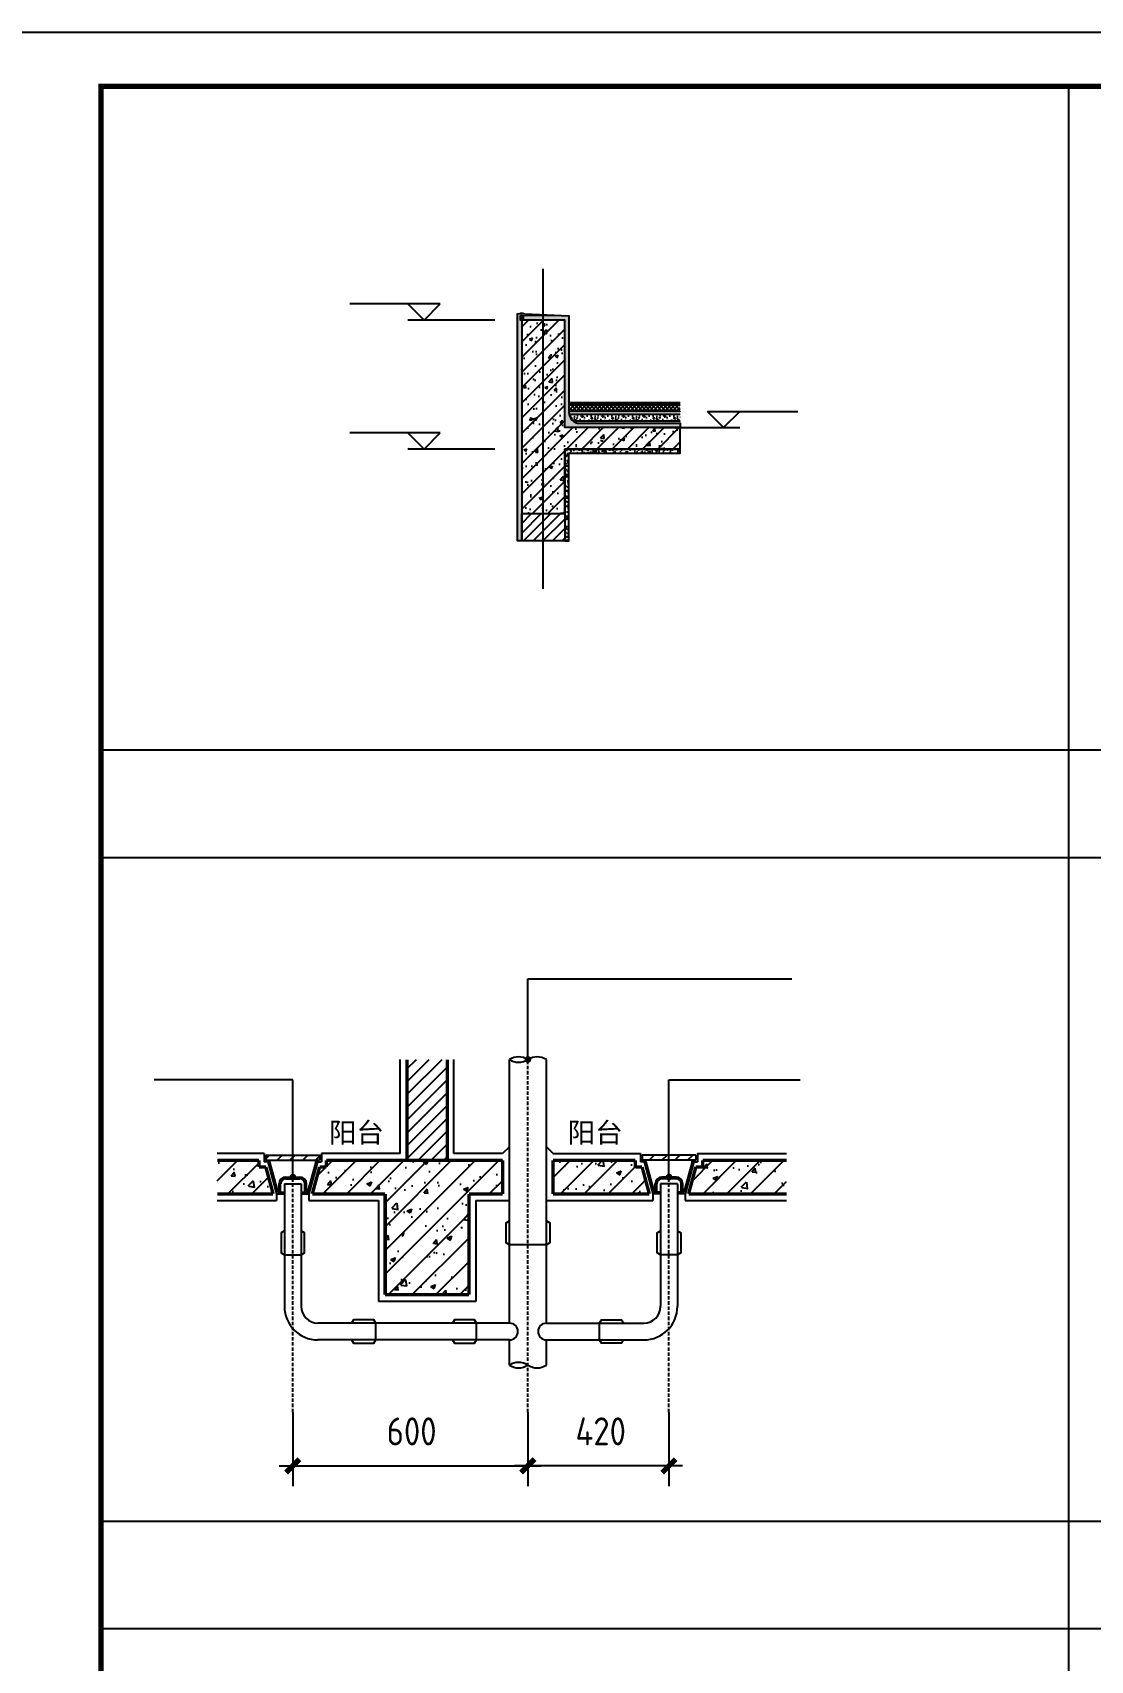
# Model space of a CAD drawing. Extents: x -737978 to 768813, y -372247 to 1140308.
# Drawn here: x -565880 to -560960, y -331386 to -323813 of the extents above; entities that cross this region are included whole.
import ezdxf

# ---------------------------------------------------------------- set-up
doc = ezdxf.new("R2010")
doc.units = 0
doc.header["$LTSCALE"] = 10
doc.header["$MEASUREMENT"] = 0
doc.linetypes.add('DOTE', pattern=[2.42, 2, -0.2, 0.02, -0.2])
doc.linetypes.add('HIDDEN', pattern=[9.525, 6.35, -3.175])
doc.layers.get('0').update_dxf_attribs({"linetype": 'CONTINUOUS'})
for name, color, linetype in [('0-SECT-剖面看线', 253, 'CONTINUOUS'), ('8', 8, 'CONTINUOUS'), ('DIM_ELEV', 3, 'CONTINUOUS'), ('J-AXIS-轴线', 8, 'DOTE'), ('J-COLU-梁柱', 30, 'CONTINUOUS'), ('J-SECT-墙体', 7, 'CONTINUOUS'), ('PUB_DIM', 3, 'CONTINUOUS'), ('PUB_TITLE', 4, 'CONTINUOUS'), ('WALL', 9, 'CONTINUOUS'), ('图案填充', 8, 'CONTINUOUS'), ('填充', 8, 'CONTINUOUS'), ('墙体', 7, 'CONTINUOUS'), ('标注文字', 7, 'CONTINUOUS'), ('轴线', 8, 'DOTE')]:
    doc.layers.add(name, color=color, linetype=linetype)
doc.styles.get("Standard").update_dxf_attribs({"font": 'GBENOR', "bigfont": 'GBCBIG'})
pattern_1 = [(45, (-2286198.4, 1025317.33), (-47.7297077, 47.7297077), [])]

# ---------------------------------------------------------------- blocks, each defined once
blk = doc.blocks.new('_ArchTick')
at = {"color": 0, "linetype": 'ByBlock', "const_width": 0.4}
blk.add_lwpolyline([(-0.5, -0.5), (0.5, 0.5)], dxfattribs=at)
blk = doc.blocks.new('A$C1ED313BF')
at = {"layer": '图案填充'}
h = blk.add_hatch(dxfattribs=at)
h.set_pattern_fill('ANSI31', color=8, scale=540, style=0)
h.set_pattern_definition(pattern_1)
h.paths.add_polyline_path([(2180, 3175), (1880, 3175), (1880, 2425), (2180, 2425)])
h = blk.add_hatch(dxfattribs=at)
h.set_pattern_fill('ANSI31', color=8, scale=540, style=0)
h.set_pattern_definition(pattern_1)
h.paths.add_polyline_path([(830, 2463), (830, 2425), (1230, 2425), (1230, 2463)])
h = blk.add_hatch(dxfattribs=at)
h.set_pattern_fill('ANSI31', color=8, scale=540, style=0)
h.set_pattern_definition(pattern_1)
h.paths.add_polyline_path([(858, 2414), (858, 2425), (846, 2425), (846, 2413), (910, 2175), (968, 2175), (968, 2188), (919, 2188)])
h = blk.add_hatch(dxfattribs=at)
h.set_pattern_fill('ANSI31', color=8, scale=540, style=0)
h.set_pattern_definition(pattern_1)
h.paths.add_polyline_path([(1141, 2188), (1093, 2188), (1093, 2175), (1151, 2175), (1214, 2413), (1214, 2425), (1202, 2425), (1202, 2414)])
h = blk.add_hatch(dxfattribs=at)
h.set_pattern_fill('ANSI31', color=8, scale=540, style=0)
h.set_pattern_definition(pattern_1)
h.paths.add_polyline_path([(1230, 2463), (1243, 2463), (1243, 2413), (1214, 2413), (1214, 2425), (1230, 2425)])
h = blk.add_hatch(dxfattribs=at)
h.set_pattern_fill('ANSI31', color=8, scale=540, style=0)
h.set_pattern_definition(pattern_1)
h.paths.add_polyline_path([(3630, 2463), (3618, 2463), (3618, 2413), (3646, 2413), (3646, 2425), (3630, 2425)])
h = blk.add_hatch(dxfattribs=at)
h.set_pattern_fill('ANSI31', color=8, scale=540, style=0)
h.set_pattern_definition(pattern_1)
h.paths.add_polyline_path([(4030, 2463), (4030, 2425), (3630, 2425), (3630, 2463)])
h = blk.add_hatch(dxfattribs=at)
h.set_pattern_fill('ANSI31', color=8, scale=540, style=0)
h.set_pattern_definition(pattern_1)
h.paths.add_polyline_path([(3719, 2188), (3768, 2188), (3768, 2175), (3710, 2175), (3646, 2413), (3646, 2425), (3658, 2425), (3658, 2414)])
h = blk.add_hatch(dxfattribs=at)
h.set_pattern_fill('ANSI31', color=8, scale=540, style=0)
h.set_pattern_definition(pattern_1)
h.paths.add_polyline_path([(4002, 2414), (4002, 2425), (4014, 2425), (4014, 2413), (3951, 2175), (3893, 2175), (3893, 2188), (3941, 2188)])
h = blk.add_hatch(dxfattribs=at)
h.set_pattern_fill('ANSI31', color=8, scale=540, style=0)
h.set_pattern_definition(pattern_1)
h.paths.add_polyline_path([(4030, 2463), (4043, 2463), (4043, 2413), (4014, 2413), (4014, 2425), (4030, 2425)])
at = {"layer": '填充'}
h = blk.add_hatch(dxfattribs=at)
h.set_pattern_fill('钢筋混凝土', color=256, scale=50, style=0)
h.set_pattern_definition([(45, (-423.16, 75), (-88.3883, 88.3883), []), (50, (-423.16, 75), (358.63, -31.376), [37.5, -412.5]), (355, (-423.16, 75), (-69.376, 376.096), [30, -330]), (100.4514, (-393.28, 72.4), (289.255, 344.72), [31.87, -350.57]), (46.184, (-423.16, 175), (533.62, -82.76), [56.25, -618.75]), (96.636, (-378.7, 168.1), (467.33, 487.06), [47.805, -525.857]), (351.184, (-423.16, 175), (467.33, 487.06), [45, -495]), (21, (-373.16, 150), (298.454, -201.31), [37.5, -412.5]), (326, (-373.16, 150), (121.658, 362.575), [30, -330]), (71.4514, (-348.3, 133.22), (420.111, 161.265), [31.87, -350.57]), (37.5, (-423.16, 75), (6.08, 166.447), [0, -326, 0, -335, 0, -331.25]), (7.5, (-423.16, 75), (131.535, 197.206), [0, -191, 0, -318.5, 0, -126.25]), (327.5, (-534.66, 75), (266.9112, -11.2774), [0, -125, 0, -390, 0, -517.5]), (317.5, (-584.66, 75), (291.593, 50.0525), [0, -162.5, 0, -259, 0, -367.5])])
h.paths.add_polyline_path([(2343, 2175), (2593, 2175), (2593, 2425), (2180, 2425), (1599, 2425), (1280, 2425), (1280, 2375), (1230, 2375), (1176, 2175), (1718, 2175), (1718, 1425), (2343, 1425)])
h.paths.add_polyline_path([(830, 2375), (780, 2375), (780, 2425), (468, 2425), (468, 2175), (884, 2175)])
h.paths.add_polyline_path([(3630, 2375), (3580, 2375), (3580, 2425), (2968, 2425), (2968, 2175), (3684, 2175)])
h.paths.add_polyline_path([(4705, 2425), (4080, 2425), (4080, 2375), (4030, 2375), (3976, 2175), (4705, 2175)])
at = {"layer": 'PUB_DIM', "color": 3}
for p, q in [((1030, 550), (1030, 0)), ((2780, 550), (2780, 0)), ((2780, 550), (2780, 0)), ((3830, 550), (3830, 0)), ((930, 150), (2880, 150)), ((3930, 150), (2680, 150))]:
    blk.add_line(p, q, dxfattribs=at)
at = {"layer": '墙体', "color": 3}
for p, q in [((1830, 2475), (1830, 3175)), ((2230, 2475), (2230, 3175)), ((818, 2475), (468, 2475)), ((818, 2475), (818, 2413)), ((1243, 2475), (1243, 2413)), ((1830, 2475), (1243, 2475)), ((2592, 2475), (2230, 2475)), ((2643, 2525), (2592, 2475)), ((2918, 2525), (2968, 2475)), ((2968, 2475), (3618, 2475)), ((3618, 2475), (3618, 2413)), ((4043, 2475), (4705, 2475)), ((4043, 2475), (4043, 2413)), ((846, 2413), (818, 2413)), ((1214, 2413), (1243, 2413)), ((3646, 2413), (3618, 2413)), ((4014, 2413), (4043, 2413)), ((468, 2125), (910, 2125)), ((910, 2175), (910, 2125)), ((1151, 2175), (1151, 2125)), ((1151, 2125), (1668, 2125)), ((1668, 2125), (1668, 1375)), ((2393, 2125), (2643, 2125)), ((2393, 2125), (2393, 1375)), ((2918, 2125), (3710, 2125)), ((3710, 2175), (3710, 2125)), ((3951, 2175), (3951, 2125)), ((3951, 2125), (4705, 2125)), ((2393, 1375), (1668, 1375))]:
    blk.add_line(p, q, dxfattribs=at)
at = {"layer": '墙体', "color": 2}
for p, q in [((2643, 1213), (2643, 3175)), ((2918, 1213), (2918, 3175)), ((968, 2250), (968, 1338)), ((968, 2250), (1093, 2250)), ((1093, 2250), (1093, 1338)), ((3893, 2250), (3768, 2250)), ((3768, 2250), (3768, 1338)), ((3893, 2250), (3893, 1338)), ((2643, 1213), (1218, 1213)), ((2918, 1213), (3643, 1213)), ((2643, 1088), (1218, 1088)), ((2643, 900), (2643, 1088)), ((2918, 900), (2918, 1088)), ((2918, 1088), (3643, 1088))]:
    blk.add_line(p, q, dxfattribs=at)
at = {"layer": '墙体', "color": 6}
for p, q in [((830, 2463), (830, 2425)), ((830, 2463), (1230, 2463)), ((830, 2425), (1230, 2425)), ((846, 2413), (846, 2425)), ((858, 2414), (858, 2425)), ((1202, 2414), (1202, 2425)), ((1214, 2413), (1214, 2425)), ((1230, 2463), (1230, 2425)), ((4030, 2463), (3630, 2463)), ((3630, 2463), (3630, 2425)), ((4030, 2425), (3630, 2425)), ((3646, 2413), (3646, 2425)), ((3658, 2414), (3658, 2425)), ((4002, 2414), (4002, 2425)), ((4014, 2413), (4014, 2425)), ((4030, 2463), (4030, 2425)), ((846, 2413), (910, 2175)), ((858, 2414), (919, 2188)), ((1202, 2414), (1141, 2188)), ((1214, 2413), (1151, 2175)), ((3646, 2413), (3710, 2175)), ((3658, 2414), (3719, 2188)), ((4002, 2414), (3941, 2188)), ((4014, 2413), (3951, 2175)), ((919, 2188), (968, 2188)), ((1093, 2188), (1141, 2188)), ((3768, 2188), (3719, 2188)), ((3941, 2188), (3893, 2188)), ((910, 2175), (968, 2175)), ((1093, 2175), (1151, 2175)), ((3768, 2175), (3710, 2175)), ((3951, 2175), (3893, 2175))]:
    blk.add_line(p, q, dxfattribs=at)
at = {"layer": '墙体', "color": 4}
for p, q in [((928, 2188), (928, 2250)), ((940, 2188), (940, 2250)), ((978, 2300), (1083, 2300)), ((978, 2288), (1083, 2288)), ((1120, 2188), (1120, 2250)), ((1133, 2188), (1133, 2250)), ((3728, 2188), (3728, 2250)), ((3740, 2188), (3740, 2250)), ((3883, 2300), (3778, 2300)), ((3883, 2288), (3778, 2288)), ((3920, 2188), (3920, 2250)), ((3933, 2188), (3933, 2250))]:
    blk.add_line(p, q, dxfattribs=at)
at = {"layer": '墙体', "const_width": 25}
for points in [[(1880, 2425), (1880, 3175)], [(2180, 2425), (2180, 3175)], [(468, 2425), (780, 2425)], [(780, 2425), (780, 2375)], [(1280, 2425), (1280, 2375)], [(1280, 2425), (1880, 2425)], [(2180, 2425), (1880, 2425)], [(2180, 2425), (2593, 2425)], [(2593, 2425), (2593, 2175)], [(2968, 2425), (3580, 2425)], [(2968, 2425), (2968, 2175)], [(3580, 2425), (3580, 2375)], [(4080, 2425), (4080, 2375)], [(4080, 2425), (4705, 2425)], [(830, 2375), (780, 2375)], [(830, 2375), (884, 2175)], [(1230, 2375), (1176, 2175)], [(1230, 2375), (1280, 2375)], [(3630, 2375), (3580, 2375)], [(3630, 2375), (3684, 2175)], [(4030, 2375), (3976, 2175)], [(4030, 2375), (4080, 2375)], [(468, 2175), (884, 2175)], [(1176, 2175), (1718, 2175)], [(1718, 2175), (1718, 1425)], [(2343, 2175), (2593, 2175)], [(2343, 2175), (2343, 1425)], [(2968, 2175), (3684, 2175)], [(3976, 2175), (4705, 2175)], [(2343, 1425), (1718, 1425)]]:
    blk.add_lwpolyline(points, dxfattribs=at)
at = {"layer": '墙体', "color": 3}
for points in [[(2918, 1975), (2943, 1960), (2943, 1810), (2918, 1795), (2643, 1795), (2618, 1810), (2618, 1960), (2643, 1975)], [(968, 1900), (943, 1885), (943, 1735), (968, 1720), (1093, 1720), (1118, 1735), (1118, 1885), (1093, 1900)], [(3893, 1900), (3918, 1885), (3918, 1735), (3893, 1720), (3768, 1720), (3743, 1735), (3743, 1885), (3768, 1900)], [(1468, 1088), (1483, 1063), (1633, 1063), (1648, 1088), (1648, 1213), (1633, 1238), (1483, 1238), (1468, 1213)], [(2218, 1088), (2233, 1063), (2383, 1063), (2398, 1088), (2398, 1213), (2383, 1238), (2233, 1238), (2218, 1213)], [(3493, 1088), (3478, 1063), (3328, 1063), (3313, 1088), (3313, 1213), (3328, 1238), (3478, 1238), (3493, 1213)]]:
    blk.add_lwpolyline(points, dxfattribs=at)
at = {"layer": '墙体', "color": 2}
for centre, radius, start, end in [((2711, 3067), 128, 57.5596, 122.4404), ((2711, 3283), 128, 237.5596, 302.4404), ((2849, 3067), 128, 57.5596, 122.4404), ((1218, 1338), 250, 180, 270), ((1218, 1338), 125, 180, 270), ((3643, 1338), 125, 270, 0), ((3643, 1338), 250, 270, 0), ((2643, 1150), 62.5, 270, 90), ((2918, 1150), 62.5, 90, 270), ((2711, 792), 128, 57.5596, 122.4404), ((2711, 1008), 128, 237.5596, 302.4404), ((2849, 1008), 128, 237.5596, 302.4404)]:
    blk.add_arc(centre, radius, start, end, dxfattribs=at)
at = {"layer": '墙体', "color": 4}
for centre, radius, start, end in [((978, 2250), 50, 90, 180), ((978, 2250), 37.5, 90, 180), ((1083, 2250), 50, 0, 90), ((1083, 2250), 37.5, 0, 90), ((3778, 2250), 50, 90, 180), ((3778, 2250), 37.5, 90, 180), ((3883, 2250), 50, 0, 90), ((3883, 2250), 37.5, 0, 90)]:
    blk.add_arc(centre, radius, start, end, dxfattribs=at)
at = {"layer": '标注文字'}
for p, q in [((2780, 3175), (2780, 3775)), ((2780, 3775), (4744, 3775)), ((1030, 3025), (0, 3025)), ((1030, 2300), (1030, 3025)), ((3830, 3025), (4807, 3025)), ((3830, 2300), (3830, 3025))]:
    blk.add_line(p, q, dxfattribs=at)
at = {"layer": '标注文字', "const_width": 25}
for points in [[(2793, 3175, -1), (2768, 3175, -1)], [(1018, 2300, 1), (1043, 2300, 1)], [(3843, 2300, -1), (3818, 2300, -1)]]:
    blk.add_lwpolyline(points, format="xyb", close=True, dxfattribs=at)
at = {"layer": '轴线', "linetype": 'HIDDEN', "ltscale": 0.4}
for p, q in [((2780, 550), (2780, 3500)), ((1030, 550), (1030, 2746)), ((3830, 550), (3830, 2600))]:
    blk.add_line(p, q, dxfattribs=at)
at = {"layer": 'PUB_DIM', "color": 3, "xscale": 100, "yscale": 100, "zscale": 100, "rotation": 180}
for p in [(1030, 150), (2780, 150)]:
    blk.add_blockref('_ArchTick', p, dxfattribs=at)
at = {"layer": 'PUB_DIM', "color": 3, "xscale": 100, "yscale": 100, "zscale": 100}
for p in [(2780, 150), (3830, 150)]:
    blk.add_blockref('_ArchTick', p, dxfattribs=at)
at = {"layer": 'PUB_DIM', "color": 3, "char_height": 208, "attachment_point": 5}
for s, insert in [('\\A1;600', (1915, 407)), ('\\A1;420', (3322, 407))]:
    blk.add_mtext(s, dxfattribs=dict(at, insert=insert))
at = {"layer": '标注文字', "char_height": 150, "attachment_point": 9}
for insert in [(1709, 2540), (3486, 2540)]:
    blk.add_mtext('\\fￋￎￌﾣﾤ|b0|i0|c134|p66;阳台', dxfattribs=dict(at, insert=insert))

msp = doc.modelspace()

# ---------------------------------------------------------------- hatches: boundary and pattern name
h = msp.add_hatch()
h.set_pattern_fill('AR-SAND', color=8, scale=10)
h.set_pattern_definition([(37.5, (-564661.898, -326677.064), (-0.80002, 24.47066), [0, -19.304, 0, -21.59, 0, -20.6375]), (7.5, (-564661.898, -326677.064), (22.47616, 35.84126), [0, -10.414, 0, -17.399, 0, -6.6675]), (327.5, (-564677.52, -326677.064), (39.54962, 0.07186), [0, -6.35, 0, -22.86, 0, -29.845]), (317.5, (-564677.52, -326677.064), (38.1778, 11.14647), [0, -3.175, 0, -14.986, 0, -17.145])])
edge = h.paths.add_edge_path()
edge.add_line((-563625.1, -325120.2), (-563385.1, -325130.2))
edge.add_line((-563385.1, -325130.2), (-563385.1, -325580.2))
edge.add_arc((-563335.1, -325580.2), 50, 180, 270)
edge.add_line((-563335.1, -325630.2), (-562867.9, -325630.2))
edge.add_line((-562867.9, -325630.2), (-562867.9, -325650.2))
edge.add_line((-562867.9, -325650.2), (-563405.1, -325650.2))
edge.add_line((-563405.1, -325650.2), (-563405.1, -325150.2))
edge.add_line((-563405.1, -325150.2), (-563605.1, -325150.2))
edge.add_line((-563605.1, -325150.2), (-563605.1, -326177.8))
edge.add_line((-563605.1, -326177.8), (-563625.1, -326177.8))
edge.add_line((-563625.1, -326177.8), (-563625.1, -325120.2))
msp.add_hatch(color=253).paths.add_polyline_path([(-563598.9, -325150.2), (-563611.3, -325150.2), (-563611.3, -325130.2), (-563598.9, -325130.2)])
h = msp.add_hatch()
h.set_pattern_fill('AR-SAND', color=8, scale=10)
h.set_pattern_definition([(37.5, (-1306690.81, 315753.129), (-0.80001565, 24.47066187), [0, -19.304, 0, -21.59, 0, -20.6375]), (7.5, (-1306690.81, 315753.13), (22.4761642, 35.841255), [0, -10.414, 0, -17.399, 0, -6.6675]), (327.5, (-1306706.431, 315753.129), (39.5496185, 0.07185923), [0, -6.35, 0, -22.86, 0, -29.845]), (317.5, (-1306706.43, 315753.13), (38.1778226, 11.1464662), [0, -3.175, 0, -14.986, 0, -17.145])])
h.paths.add_polyline_path([(-562867.9, -325750.2), (-563405.1, -325750.2), (-563405.1, -326177.8), (-563385.1, -326177.8), (-563385.1, -325770.2), (-562867.9, -325770.2)])
at = {"layer": '8'}
h = msp.add_hatch(dxfattribs=at)
h.set_pattern_fill('钢筋混凝土', color=256, scale=20, style=0)
h.set_pattern_definition([(45, (-1306690.81, 315753.13), (-35.355339, 35.355339), []), (50, (-1306690.81, 315753.13), (143.452037, -12.550427), [15, -165]), (355, (-1306690.81, 315753.13), (-27.750267, 150.438427), [12, -132]), (100.4514, (-1306678.86, 315752.08), (115.701876, 137.887908), [12.748038, -140.228422]), (46.1842, (-1306690.81, 315793.13), (213.44821, -33.103803), [22.5, -247.5]), (96.6356, (-1306673.02, 315790.37), (186.93254, 194.823574), [19.12206, -210.3426]), (351.1842, (-1306690.8, 315793.13), (186.93239, 194.82372), [18, -198]), (21, (-1306670.81, 315783.13), (119.38141, -80.523778), [15, -165]), (326, (-1306670.81, 315783.13), (48.663066, 145.03001), [12, -132]), (71.4514, (-1306660.86, 315776.42), (168.044526, 64.5061), [12.748038, -140.228422]), (37.5, (-1306690.81, 315753.13), (2.431971, 66.5787708), [0, -130.4, 0, -134, 0, -132.5]), (7.5, (-1306690.81, 315753.13), (52.6139075, 78.8823424), [0, -76.4, 0, -127.4, 0, -50.5]), (327.5, (-1306735.41, 315753.13), (106.7644872, -4.5109743), [0, -50, 0, -156, 0, -207]), (317.5, (-1306755.41, 315753.13), (116.637234, 20.0209965), [0, -65, 0, -103.6, 0, -147])])
h.paths.add_polyline_path([(-563405.1, -325650.2), (-563405.1, -325150.2), (-563605.1, -325150.2), (-563605.1, -325300.2), (-563605.1, -325600.2), (-563605.1, -325750.2), (-563605.1, -326050.2), (-563405.1, -326050.2), (-563405.1, -325750.2), (-563405.1, -325750.2), (-562867.9, -325750.2), (-562867.9, -325650.2)])
at = {"layer": 'WALL'}
h = msp.add_hatch(dxfattribs=at)
h.set_pattern_fill('ANSI31', color=256, scale=20, angle=0.00001)
h.set_pattern_definition([(45.000007, (-1306690.81, 315753.13), (-22.450643, 22.4506376), [])])
h.paths.add_polyline_path([(-563605.1, -326050.2), (-563405.1, -326050.2), (-563404.9, -326177.8), (-563604.9, -326177.8)])
at = {"layer": '填充'}
h = msp.add_hatch(dxfattribs=at)
h.set_pattern_fill('ANSI37', color=256, scale=8, style=0)
h.set_pattern_definition([(45, (-1306690.81, 315753.129), (-8.98025612, 8.98025612), []), (135, (-1306690.81, 315753.129), (-8.98025612, -8.98025612), [])])
h.paths.add_polyline_path([(-563385.1, -325545.2), (-563385.1, -325575.2), (-562867.9, -325575.2), (-562867.9, -325545.2)])
h = msp.add_hatch(dxfattribs=at)
h.set_pattern_fill('加气混凝土', color=256, scale=8, style=0)
h.set_pattern_definition([(0, (-1306662.49, 315723.85), (48, 96), [0, -96]), (0, (-1306718.65, 315710.89), (48, 96), [0, -96]), (0, (-1306687.45, 315709.93), (48, 96), [0, -96]), (0, (-1306653.37, 315738.25), (48, 96), [0, -96]), (0, (-1306693.21, 315705.13), (48, 96), [0, -96]), (0, (-1306643.77, 315798.73), (48, 96), [0, -96]), (0, (-1306673.05, 315791.05), (48, 96), [0, -96]), (0, (-1306657.69, 315779.05), (48, 96), [0, -96]), (0, (-1306735.93, 315777.13), (48, 96), [0, -96]), (0, (-1306688.89, 315772.81), (48, 96), [0, -96]), (0, (-1306707.13, 315748.33), (48, 96), [0, -96]), (0, (-1306706.17, 315712.33), (48, 96), [0, -96]), (0, (-1306670.17, 315708.49), (48, 96), [0, -96]), (0, (-1306643.77, 315750.73), (48, 96), [0, -96]), (0, (-1306733.53, 315735.85), (48, 96), [0, -96]), (0, (-1306725.37, 315752.17), (48, 96), [0, -96]), (0, (-1306687.93, 315745.45), (48, 96), [0, -96]), (0, (-1306701.37, 315731.53), (48, 96), [0, -96]), (0, (-1306709.05, 315763.21), (48, 96), [0, -96]), (0, (-1306697.05, 315799.21), (48, 96), [0, -96]), (0, (-1306729.69, 315715.69), (48, 96), [0, -96]), (0, (-1306676.89, 315779.53), (48, 96), [0, -96]), (0, (-1306721.53, 315780.97), (48, 96), [0, -96]), (0, (-1306729.21, 315793.45), (48, 96), [0, -96]), (130.601294, (-1306649.667, 315768.6714), (-239.99999735, 288.00000126), [4.214649, -1765.93776]), (18.4349488, (-1306656.524, 315770.5), (239.99999911, 95.9999993), [4.336838, -602.820464]), (90, (-1306656.524, 315766.386), (48, 96), [4.114285, -187.885704]), (161.565051, (-1306652.41, 315765.014), (-240.0000012, 95.99999284), [4.336838, -602.820464]), (53.1301023, (-1306652.41, 315765.014), (48.0000001, 95.99999995), [4.571429, -475.42856]), (135, (-1306648.753, 315716.1), (-48.0000058, 95.9999935), [3.878986, -267.650016]), (45, (-1306654.24, 315716.1), (47.9999997, 95.9999996), [3.878986, -267.650016]), (135, (-1306651.496, 315713.357), (-48.0000058, 95.9999935), [3.878986, -267.650016]), (45, (-1306651.496, 315713.357), (47.9999997, 95.9999996), [3.878986, -267.650016]), (116.565051, (-1306694.924, 315780.56), (-8e-06, 191.999995), [5.111012, -102.22024]), (180, (-1306697.21, 315785.13), (-48, 96), [5.485715, -90.51428]), (63.434949, (-1306704.98, 315780.56), (4e-07, 191.999999), [5.111012, -102.22024]), (116.565051, (-1306702.7, 315775.986), (-8e-06, 191.999995), [5.111012, -102.22024]), (0, (-1306702.7, 315775.99), (48, 96), [5.485715, -90.51428]), (63.434949, (-1306697.21, 315775.986), (4e-07, 191.999999), [5.111012, -102.22024]), (107.102728, (-1306658.81, 315748.1), (-143.999994495, 480.000000774), [6.217815, -2605.2644]), (143.972626, (-1306660.639, 315754.043), (-911.99998844, 671.99999924), [6.217815, -1299.5232]), (180, (-1306665.67, 315757.7), (-48, 96), [5.942857, -90.057136]), (36.0273733, (-1306676.639, 315754.043), (911.99999326, 671.999992756), [6.217815, -1299.5232]), (71.5650511, (-1306678.467, 315748.557), (144.00000074, 479.99999917), [5.782451, -601.374848]), (107.102728, (-1306676.6387, 315742.6143), (-143.999994495, 480.000000774), [6.217815, -2605.2644]), (143.972626, (-1306671.61, 315738.957), (-911.99998844, 671.99999924), [6.217815, -1299.5232]), (0, (-1306671.61, 315738.96), (48, 96), [5.942857, -90.057136]), (36.0273733, (-1306665.667, 315738.957), (911.99999326, 671.999992756), [6.217815, -1299.5232]), (71.5650511, (-1306660.639, 315742.614), (144.00000074, 479.99999917), [5.782451, -601.374848]), (150.255118, (-1306657.896, 315792.9), (-144.00000034, 95.99999881), [3.685603, -770.291136]), (90, (-1306661.096, 315791.07), (48, 96), [3.657143, -188.34284]), (29.7448813, (-1306661.096, 315791.071), (144.00000008, 95.99999955), [3.685603, -770.291136]), (116.565051, (-1306680.3, 315724.786), (-8e-06, 191.999995), [5.111012, -102.22024]), (168.690067, (-1306682.5815, 315729.357), (-432.00000032, 95.99999759), [4.661961, -974.34968]), (41.1859251, (-1306690.81, 315727.0714), (1199.99999273, 1055.999990766), [4.859495, -2036.12832]), (90, (-1306690.81, 315722.5), (48, 96), [4.571429, -187.42856]), (138.814074, (-1306687.153, 315719.3), (-1199.99997867, 1056.000006726), [4.859495, -2036.12832]), (16.6992442, (-1306687.153, 315719.3), (1583.999988083, 479.999994972), [4.772712, -1999.766]), (60.9453959, (-1306682.5815, 315720.6714), (47.999999873, 95.99999915), [4.706574, -1972.05432]), (109.983106, (-1306720.5244, 315765.0143), (-240.000000904, 671.999998222), [5.35072, -2241.9516]), (155.556045, (-1306722.353, 315770.043), (-624.000002379, 287.999994016), [5.523678, -2314.42104]), (24.4439547, (-1306732.41, 315770.043), (624.000000311, 287.999998615), [5.523678, -2314.42104]), (70.0168934, (-1306734.2386, 315765.0143), (240.000000724, 671.999998333), [5.35072, -2241.9516]), (109.983106, (-1306732.41, 315759.9857), (-240.000000904, 671.999998222), [5.35072, -2241.9516]), (160.016893, (-1306727.3815, 315758.157), (-240.00000014, 95.99999563), [5.35072, -1118.3004]), (19.9831065, (-1306727.3815, 315758.157), (239.99999868, 95.99999985), [5.35072, -1118.3004]), (70.0168934, (-1306722.353, 315759.9857), (240.000000724, 671.999998333), [5.35072, -2241.9516]), (122.005383, (-1306684.867, 315756.329), (-48.00000644, 95.9999951), [4.312677, -901.34944]), (18.4349488, (-1306691.267, 315758.614), (239.99999911, 95.9999993), [4.336838, -602.820464]), (90, (-1306691.267, 315754.5), (48, 96), [4.114285, -187.885704]), (161.565051, (-1306687.153, 315753.129), (-240.0000012, 95.99999284), [4.336838, -602.820464]), (54.4623222, (-1306687.153, 315753.1286), (335.999999513, 479.99999928), [3.932491, -1647.71384]), (116.565051, (-1306712.75, 315733.01), (-8e-06, 191.999995), [5.111012, -102.22024]), (180, (-1306715.04, 315737.59), (-48, 96), [5.028571, -90.971424]), (59.0362434, (-1306722.81, 315733.014), (48.000000156, 95.999999534), [5.3311565, -1114.21152]), (120.963756, (-1306720.067, 315728.443), (-48.00000656, 95.99999559), [5.3311565, -1114.21152]), (0, (-1306720.07, 315728.44), (48, 96), [5.028571, -90.971424]), (63.434949, (-1306715.04, 315728.44), (4e-07, 191.999999), [5.111012, -102.22024])])
h.paths.add_polyline_path([(-563384.1, -325590.2, 0.183503), (-563365.1, -325620.2), (-562867.9, -325620.2), (-562867.9, -325590.2)])

# ---------------------------------------------------------------- linework, layer by layer
at = {"const_width": 3}
for points in [[(-563614.5, -325115.9), (-563595.6, -325115.9)], [(-563605.1, -325115.9), (-563605.1, -325144.5)]]:
    msp.add_lwpolyline(points, dxfattribs=at)
at = {"color": 253}
msp.add_lwpolyline([(-563598.9, -325150.2), (-563611.3, -325150.2), (-563611.3, -325130.2), (-563598.9, -325130.2), (-563598.9, -325150.2)], dxfattribs=at)
at = {"color": 253, "const_width": 6}
msp.add_lwpolyline([(-563605.1, -325130.2), (-563385.1, -325130.2), (-563385.1, -325580.2, 0.414214), (-563335.1, -325630.2), (-562867.9, -325630.2)], format="xyb", dxfattribs=at)
at = {"layer": '0-SECT-剖面看线'}
msp.add_lwpolyline([(-563625.1, -325120.2), (-563385.1, -325130.2), (-563385.1, -325580.2, 0.414214), (-563335.1, -325630.2), (-562867.9, -325630.2), (-562867.9, -325650.2), (-563405.1, -325650.2), (-563405.1, -325150.2), (-563605.1, -325150.2), (-563605.1, -326177.8), (-563625.1, -326177.8), (-563625.1, -325120.2)], format="xyb", dxfattribs=at)
msp.add_lwpolyline([(-562867.9, -325750.2), (-563405.1, -325750.2), (-563405.1, -326177.8), (-563385.1, -326177.8), (-563385.1, -325770.2), (-562867.9, -325770.2)], close=True, dxfattribs=at)
at = {"layer": 'DIM_ELEV'}
for p, q in [((-563984, -325075.2), (-564404.5, -325075.2)), ((-564059, -325150.2), (-564134, -325075.2)), ((-564059, -325150.2), (-563984, -325075.2)), ((-563729.5, -325150.2), (-564134, -325150.2)), ((-562665.9, -325650.2), (-562740.9, -325575.2)), ((-562740.9, -325575.2), (-562320.4, -325575.2)), ((-562665.9, -325650.2), (-562590.9, -325575.2)), ((-562995.4, -325650.2), (-562590.9, -325650.2)), ((-563984, -325675.2), (-564404.5, -325675.2)), ((-564059, -325750.2), (-564134, -325675.2)), ((-564059, -325750.2), (-563984, -325675.2)), ((-563729.5, -325750.2), (-564134, -325750.2))]:
    msp.add_line(p, q, dxfattribs=at)
at = {"layer": 'J-AXIS-轴线', "ltscale": 0.2}
msp.add_lwpolyline([(-563505.1, -326400.1), (-563505.1, -324911.2)], dxfattribs=at)
at = {"layer": 'J-COLU-梁柱'}
msp.add_lwpolyline([(-563405.1, -325650.2), (-563405.1, -325150.2), (-563605.1, -325150.2), (-563605.1, -325300.2), (-563605.1, -325300.2), (-563605.1, -325600.2), (-563605.1, -325600.2), (-563605.1, -325750.2), (-563605.1, -325750.2), (-563605.1, -325750.2), (-563605.1, -326050.2), (-563405.1, -326050.2), (-563405.1, -325750.2), (-563405.1, -325750.2), (-562867.9, -325750.2), (-562867.9, -325650.2)], close=True, dxfattribs=at)
at = {"layer": 'J-SECT-墙体'}
msp.add_lwpolyline([(-563605.1, -326050.2), (-563405.1, -326050.2), (-563404.9, -326177.8), (-563604.9, -326177.8)], close=True, dxfattribs=at)
at = {"layer": 'PUB_TITLE'}
msp.add_lwpolyline([(-566186.3, -338662.7), (-545161.3, -338662.7), (-545161.3, -323812.7), (-566186.3, -323812.7)], close=True, dxfattribs=at)
at = {"layer": 'PUB_TITLE', "const_width": 25}
msp.add_lwpolyline([(-565561.3, -338412.7), (-545411.3, -338412.7), (-545411.3, -324062.7), (-565561.3, -324062.7)], close=True, dxfattribs=at)
at = {"layer": 'PUB_TITLE'}
for points in [[(-561061.3, -324062.7), (-561061.3, -338412.7)], [(-565561.3, -327150.2), (-547561.6, -327150.2)], [(-565561.3, -327650.2), (-547561.6, -327650.2)], [(-565561.3, -330737.7), (-556561.5, -330737.7)], [(-565561.3, -331237.7), (-556561.5, -331237.7)]]:
    msp.add_lwpolyline(points, dxfattribs=at)
at = {"layer": '填充'}
for points in [[(-562867.9, -325535.2), (-563385.1, -325535.2)], [(-562867.9, -325545.2), (-563385.1, -325545.2)], [(-562867.9, -325575.2), (-563385.1, -325575.2)], [(-562867.9, -325590.2), (-563384.1, -325590.2)], [(-562867.9, -325620.2), (-563365.1, -325620.2)]]:
    msp.add_lwpolyline(points, dxfattribs=at)

# ---------------------------------------------------------------- block references
at = {"xscale": 0.625, "yscale": 0.625, "zscale": 0.625}
msp.add_blockref('A$C1ED313BF', (-565313.8, -330574.9), dxfattribs=at)

doc.saveas('drawing.dxf')
